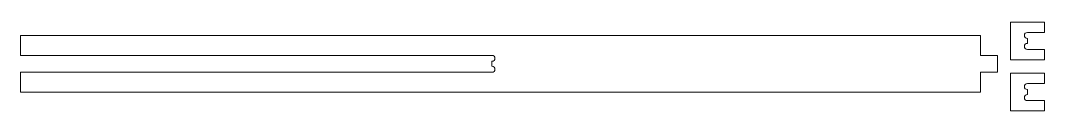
# Model space of a CAD drawing. Header units: inches. Extents: x 598 to 1684, y 483 to 578.
import ezdxf

# ---------------------------------------------------------------- set-up
doc = ezdxf.new("R2010")
doc.units = ezdxf.units.IN
doc.header["$MEASUREMENT"] = 0

# ---------------------------------------------------------------- blocks, each defined once
blk = doc.blocks.new('block 2')
at = {"color": 7, "lineweight": 15, "true_color": 0xffffff}
blk.add_open_spline([(1616.2, 542.2), (1616.2, 542.2), (1634.2, 542.2), (1634.2, 542.2), (1634.2, 542.2), (1634.2, 524.2), (1634.2, 524.2), (1634.2, 524.2), (1616.2, 524.2), (1616.2, 524.2), (1616.2, 524.2), (1616.2, 503.2), (1616.2, 503.2), (1616.2, 503.2), (598.2, 503.2), (598.2, 503.2), (598.2, 503.2), (598.2, 524.2), (598.2, 524.2), (598.2, 524.2), (1098.2, 524.2), (1098.2, 524.2), (1099.9, 524.2), (1101.4, 525.6), (1101.4, 527.4), (1101.4, 529.2), (1099.9, 530.6), (1098.2, 530.6), (1098.2, 530.6), (1098.2, 535.9), (1098.2, 535.9), (1099.9, 535.9), (1101.4, 537.3), (1101.4, 539), (1101.4, 540.8), (1099.9, 542.2), (1098.2, 542.2), (1098.2, 542.2), (598.2, 542.2), (598.2, 542.2), (598.2, 542.2), (598.2, 563.2), (598.2, 563.2), (598.2, 563.2), (1616.2, 563.2), (1616.2, 563.2), (1616.2, 563.2), (1616.2, 542.2), (1616.2, 542.2)], degree=3, knots=[0, 0, 0, 0, 1, 1, 1, 2, 2, 2, 3, 3, 3, 4, 4, 4, 5, 5, 5, 6, 6, 6, 7, 7, 7, 8, 8, 8, 9, 9, 9, 10, 10, 10, 11, 11, 11, 12, 12, 12, 13, 13, 13, 14, 14, 14, 15, 15, 15, 16, 16, 16, 16], dxfattribs=at)
blk = doc.blocks.new('block 3')
at = {"color": 7, "lineweight": 15, "true_color": 0xffffff}
blk.add_open_spline([(1666, 512.2), (1664.2, 512.2), (1662.8, 510.8), (1662.8, 509), (1662.8, 507.3), (1664.2, 505.9), (1666, 505.9), (1666, 505.9), (1666, 500.6), (1666, 500.6), (1664.2, 500.6), (1662.8, 499.2), (1662.8, 497.4), (1662.8, 495.6), (1664.2, 494.2), (1666, 494.2), (1666, 494.2), (1684.2, 494.2), (1684.2, 494.2), (1684.2, 494.2), (1684.2, 483.2), (1684.2, 483.2), (1684.2, 483.2), (1648.2, 483.2), (1648.2, 483.2), (1648.2, 483.2), (1648.2, 523.2), (1648.2, 523.2), (1648.2, 523.2), (1684.2, 523.2), (1684.2, 523.2), (1684.2, 523.2), (1684.2, 512.2), (1684.2, 512.2), (1684.2, 512.2), (1666, 512.2), (1666, 512.2)], degree=3, knots=[0, 0, 0, 0, 1, 1, 1, 2, 2, 2, 3, 3, 3, 4, 4, 4, 5, 5, 5, 6, 6, 6, 7, 7, 7, 8, 8, 8, 9, 9, 9, 10, 10, 10, 11, 11, 11, 12, 12, 12, 12], dxfattribs=at)
blk = doc.blocks.new('block 4')
at = {"color": 7, "lineweight": 15, "true_color": 0xffffff}
blk.add_open_spline([(1666, 566.5), (1664.2, 566.5), (1662.8, 565.1), (1662.8, 563.3), (1662.8, 561.6), (1664.2, 560.2), (1666, 560.2), (1666, 560.2), (1666, 554.9), (1666, 554.9), (1664.2, 554.9), (1662.8, 553.4), (1662.8, 551.7), (1662.8, 549.9), (1664.2, 548.5), (1666, 548.5), (1666, 548.5), (1684.2, 548.5), (1684.2, 548.5), (1684.2, 548.5), (1684.2, 537.5), (1684.2, 537.5), (1684.2, 537.5), (1648.2, 537.5), (1648.2, 537.5), (1648.2, 537.5), (1648.2, 577.5), (1648.2, 577.5), (1648.2, 577.5), (1684.2, 577.5), (1684.2, 577.5), (1684.2, 577.5), (1684.2, 566.5), (1684.2, 566.5), (1684.2, 566.5), (1666, 566.5), (1666, 566.5)], degree=3, knots=[0, 0, 0, 0, 1, 1, 1, 2, 2, 2, 3, 3, 3, 4, 4, 4, 5, 5, 5, 6, 6, 6, 7, 7, 7, 8, 8, 8, 9, 9, 9, 10, 10, 10, 11, 11, 11, 12, 12, 12, 12], dxfattribs=at)

msp = doc.modelspace()

# ---------------------------------------------------------------- block references
for name in ['block 4', 'block 2', 'block 3']:
    msp.add_blockref(name, (0, 0))

doc.saveas('drawing.dxf')
